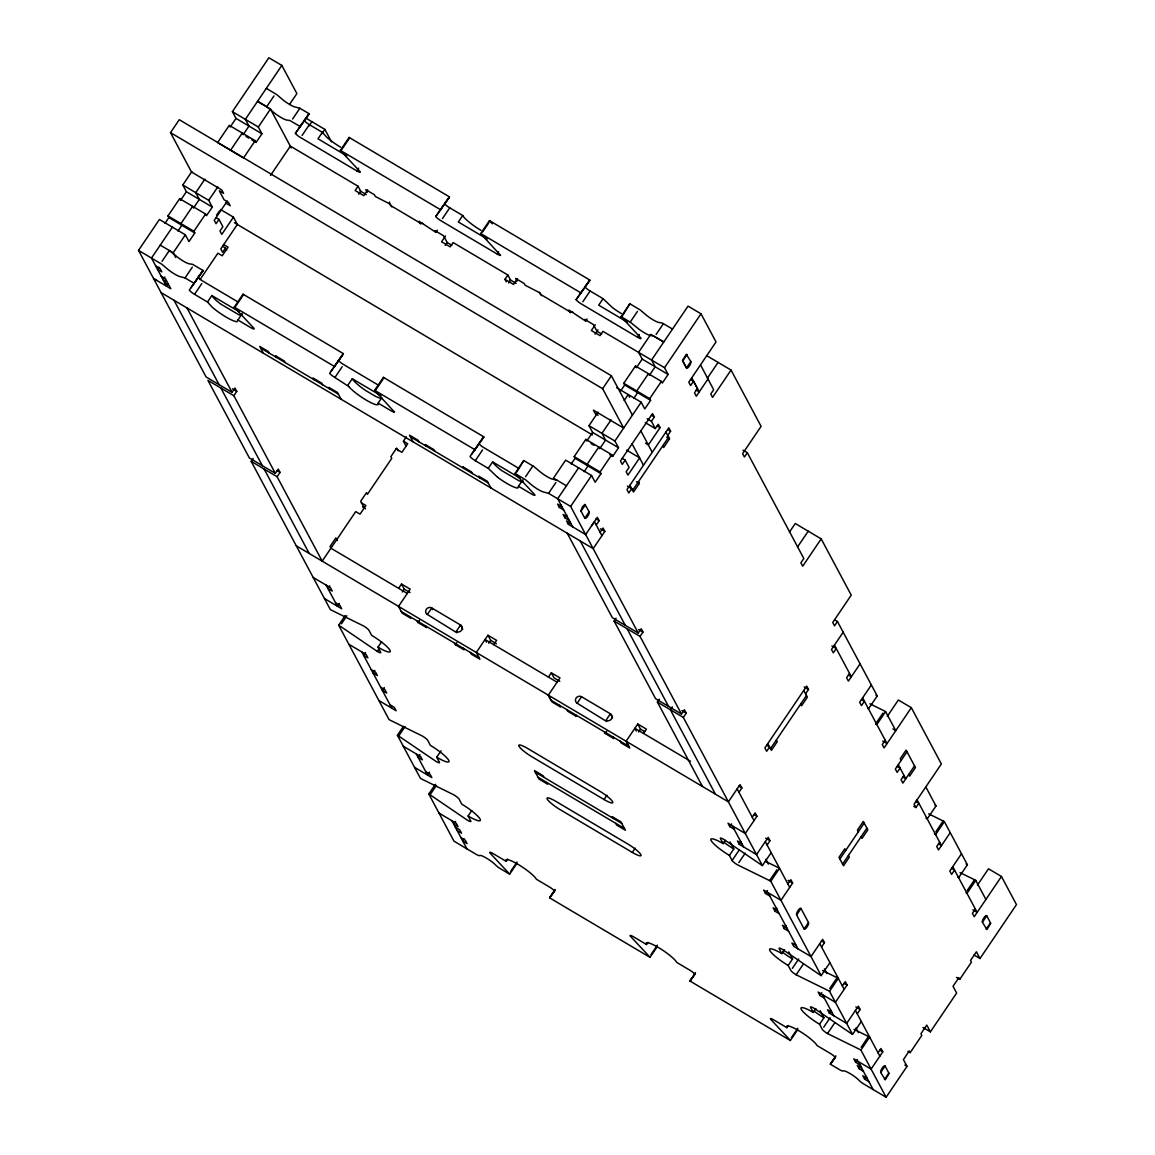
<?xml version="1.0" encoding="UTF-8"?>
<svg xmlns="http://www.w3.org/2000/svg" width="1155" height="1155" viewBox="0 0 1155 1155"><rect width="100%" height="100%" fill="white"/><g stroke="black" fill="none" stroke-linecap="round" stroke-linejoin="round"><path stroke-width="1.5" d="M591.504 525.929L594.421 521.627L601.928 535.689M225.673 203.02L230.206 205.706L228.401 202.327L224.084 199.772L219.277 190.763L223.594 193.333L221.789 189.954L191.542 172.037L170.507 132.637L179.27 119.701L611.385 375.75L632.42 415.15M361.356 502.829L365.89 505.529L360.057 514.148L355.726 511.593L322.187 561.142L277.113 476.741L280.044 472.438L278.24 469.06L275.323 473.362L233.859 395.717L236.775 391.401L234.97 388.022L232.054 392.339L206.124 376.978L138.528 250.375L159.433 219.464L185.363 234.826L188.972 241.583L194.805 232.964L193.91 231.274L167.98 215.913L179.66 198.66L205.576 214.022L206.485 215.711L212.318 207.077L208.723 200.335L182.793 184.973L191.874 171.532M251.776 139.842L256.092 142.397L261.94 133.778L236.01 118.402L232.4 111.66L268.884 57.75L281.849 65.431L296.878 93.569L289.804 104.008M164.992 223.348L168.89 217.588L167.98 215.913M182.793 184.973L186.388 191.716L180.555 200.349L179.66 198.66M230.177 127.036L236.01 118.402M172.398 227.145L151.493 258.056L166.508 286.195L168.457 283.307M204.839 179.213L195.758 192.654L199.353 199.396L193.52 208.03M281.849 65.431L245.365 119.34L248.975 126.083L243.142 134.716L242.232 133.027L230.567 150.28M192.625 206.341L180.945 223.594L181.84 225.268L177.957 231.029M162.061 261.304L169.352 250.52L175.719 255.674A10.583 1.891 34.1 0 0 189.593 263.889L192.567 264.322L202.919 270.4A5.284 0.938 34.1 0 1 202.991 270.775L189.319 290.093A5.299 0.938 34.1 0 0 194.545 294.337L207.51 302.018L211.813 306.811A18.451 3.292 34.1 0 0 236.963 321.711L242.131 313.467M257.565 101.308L266.69 106.708L273.98 95.923M158.957 267.151L157.499 269.303L161.816 271.873L160.011 268.494L155.694 265.924M175.69 257.464L173.207 252.801L185.363 234.826M208.723 200.335L217.804 186.893M261.94 133.778L258.33 127.021L270.487 109.046L257.522 101.366M193.91 231.274L205.576 214.022M255.197 140.708L243.517 157.961L217.602 142.599L229.268 125.346L255.197 140.708L256.092 142.397M164.876 277.027L163.057 279.712L167.374 282.282L165.569 278.904L161.252 276.334M216.577 215.22L219.508 210.903M227.29 201.057L214.253 220.331L216.057 223.709L218.974 219.392L216.101 217.689M138.528 250.375L161.917 264.278L166.97 268.61A10.583 1.891 34.1 0 0 180.83 276.825L185.045 277.936L192.336 267.151M292.59 119.037L299.881 108.252L308.991 113.652A5.284 0.938 34.1 0 1 309.078 114.027L295.406 133.345A5.299 0.938 34.1 0 0 300.618 137.589L356.794 170.882A5.299 0.938 34.1 0 0 360.216 171.749L340.797 150.959A5.284 0.938 34.1 0 1 340.364 150.367L349.113 137.431L449.367 196.826A5.284 0.938 34.1 0 1 449.439 197.202L435.767 216.519A5.299 0.938 34.1 0 0 440.993 220.764L497.17 254.042A5.299 0.938 34.1 0 0 500.62 255.371L481.159 234.133A5.284 0.938 34.1 0 1 480.725 233.541L489.475 220.605L589.729 280.001A5.284 0.938 34.1 0 1 589.815 280.376L576.128 299.694A5.284 0.938 34.1 0 0 581.355 303.938L637.531 337.231A5.299 0.938 34.1 0 0 640.953 338.097L621.087 316.715L629.85 303.779L640.274 310.002L645.327 314.319A10.583 1.891 34.1 0 0 659.187 322.534L662.162 322.981L672.513 329.06M220.475 209.474L233.44 217.154L221.76 234.407L219.955 231.029L222.886 226.712L218.974 219.392M190.777 287.927L202.991 270.775M295.406 133.345L302.697 122.56M194.242 283.711A5.284 0.938 34.1 0 0 194.155 283.336L202.919 270.4M300.314 126.963A5.284 0.938 34.1 0 0 300.242 126.588L308.991 113.652M200.032 279.611L217.891 253.219L222.208 255.775L228.04 247.156L223.507 244.47M270.515 175.445L290.367 146.122L358.064 186.244L360.764 191.297L358.815 194.184M222.626 246.289L225.499 247.993L222.583 252.31L220.778 248.931L237.338 224.46L233.44 217.154M194.545 294.337L201.836 283.553M302.09 135.438L309.381 124.653A5.299 0.938 34.1 0 1 304.155 120.409L309.078 114.027M308.977 126.011L311.893 121.694M207.51 302.018L211.885 295.55L239.244 311.763M309.381 124.653L322.346 132.334L317.972 138.802L346.774 155.867M321.942 133.691L324.858 129.389L306.133 118.286M237.757 319.935L250.722 327.616A5.299 0.938 34.1 0 0 254.143 328.496L234.71 307.706A5.284 0.938 34.1 0 1 234.277 307.115L243.026 294.178L343.28 353.574A5.284 0.938 34.1 0 1 343.367 353.95L329.68 373.267A5.299 0.938 34.1 0 0 334.907 377.512L348.781 386.521M235.692 306.263L243.474 294.756A5.284 0.938 34.1 0 1 243.026 294.178M340.797 150.959L349.546 138.023A5.284 0.938 34.1 0 1 349.113 137.431M356.794 170.882L358.628 168.182M358.064 186.244L355.148 190.546L363.782 195.671L367.68 189.925M381.612 641.79L377.974 647.175A18.523 3.292 34.1 0 0 389.942 650.236A18.523 3.292 34.1 0 0 371.665 635.365L368.95 630.298A5.299 0.938 34.1 0 0 363.738 626.053L331.499 610.201A5.299 0.938 34.1 0 1 330.301 609.537L251.198 461.379L253.133 458.506M331.139 371.102L342.125 355.538M435.767 216.519L443.058 205.734M334.603 366.886A5.284 0.938 34.1 0 0 334.531 366.51L343.28 353.574M440.69 210.138A5.284 0.938 34.1 0 0 440.604 209.762L449.367 196.826M334.907 377.512L342.198 366.727M442.452 218.613L449.743 207.828A5.299 0.938 34.1 0 1 444.516 203.569L449.439 197.202M420.536 223.955L419.092 221.255L435.839 232.328L437.297 230.177M445.455 236.01L441.571 241.756L450.205 246.881L453.135 242.564L507.868 275.005L510.568 280.073L508.619 282.946M347.872 385.193L352.246 378.725L381.063 395.79M449.743 207.828L462.707 215.509L458.333 221.977L487.136 239.042M445.238 245.394L447.187 242.507L443.578 235.764L434.944 230.639L435.839 232.328M381.771 397.724L378.118 403.109L391.083 410.79A5.299 0.938 34.1 0 0 394.534 412.118L375.086 390.866A5.284 0.938 34.1 0 1 374.639 390.289L383.402 377.353L483.642 436.749A5.284 0.938 34.1 0 1 483.728 437.124L470.056 456.442A5.284 0.938 34.1 0 0 475.283 460.686L488.233 468.367L497.588 477.26M375.086 390.866L382.926 379.288M482.617 231.967L488.94 222.626M497.17 254.042L498.628 251.891M506.294 281.849L504.952 279.322L507.868 275.005M406.098 446.22L403.398 441.152L406.372 436.749M517.483 278.687L513.585 284.433L504.952 279.322M329.753 585.802L327.933 588.487L332.25 591.057L330.446 587.678L313.164 577.442M339.339 603.343L337.39 606.216L326.129 585.123M441.094 750.75L436.72 757.218A18.523 3.292 34.1 0 0 448.689 760.264A18.523 3.292 34.1 0 0 430.411 745.394L427.711 740.326A5.299 0.938 34.1 0 0 422.485 736.082L390.246 720.229A5.299 0.938 34.1 0 1 389.047 719.565L338.675 625.216L345.23 615.5M341.404 623.859L346.875 615.774M471.514 454.276L483.728 437.124M576.128 299.694L583.434 288.909M474.965 450.06A5.284 0.938 34.1 0 0 474.893 449.685L483.642 436.749M581.052 293.312A5.284 0.938 34.1 0 0 580.979 292.937L589.729 280.001M475.283 460.686L482.573 449.901M582.813 301.787L590.118 291.002A5.284 0.938 34.1 0 1 584.892 286.758L589.815 280.376M398.619 588.357L401.536 584.04L410.184 589.166L398.504 606.418L402.128 613.132L410.776 618.257L409.881 616.568M402.301 591.981L404.236 589.108L401.536 584.04M570.339 312.716L568.895 310.016L585.643 321.09L587.101 318.939M488.233 468.367L492.622 461.899L519.981 478.112M590.118 291.002L603.083 298.683L598.694 305.151L627.512 322.216M365.558 652.445L363.608 655.318L367.925 657.874L366.121 654.495L348.839 644.259M595.258 324.772L591.374 330.532L600.008 335.643L602.924 331.341L664.529 367.709L668.124 374.465L662.291 383.085L661.396 381.395L635.467 366.034L623.787 383.287L624.696 384.976L650.611 400.337L644.779 408.957L641.169 402.214L616.683 387.705M338.675 625.216A5.299 0.938 34.1 0 1 339.945 626.01L377.252 651.377L379.085 648.677M595.042 334.156L597.958 329.839M374.826 670.449L373.065 673.033L377.396 675.603L375.592 672.224L371.26 669.669M522.869 479.816L518.494 486.284L531.444 493.965A5.299 0.938 34.1 0 0 534.866 494.845L515 473.463L523.764 460.513L534.188 466.75L539.241 471.067A10.583 1.891 34.1 0 0 553.115 479.282L557.316 480.408M516.906 471.89L523.764 460.513M621.534 317.307L629.85 303.779M425.719 625.952L426.614 627.641L417.98 622.531L419.438 620.365M456.875 632.767L427.364 614.46L431.768 607.963L460.585 625.028L462.736 629.071M525.583 476.697L532.874 465.927M621.087 316.715L630.197 322.115L637.502 311.33M384.326 687.6L382.377 690.488L386.708 693.043L384.904 689.665L380.587 687.11M598.102 415.237L595.215 413.533L593.41 410.155L623.657 428.086L602.636 388.686L611.385 375.75M637.531 337.231L639.35 334.531M609.797 454.695L612.67 456.398L618.517 447.765L592.587 432.403L588.978 425.661L598.073 412.219M515 473.463L525.438 479.686L530.491 484.003A10.583 1.891 34.1 0 0 544.352 492.218L548.567 493.344L555.858 482.559M656.112 334.445L663.403 323.66M566.441 485.807L553.476 478.127L565.632 460.152L591.562 475.514L595.172 482.27L601.004 473.651L575.075 458.29L574.179 456.6L585.845 439.348L611.775 454.709L612.67 456.398M460.585 625.028L456.196 631.496A3.97 3.696 -28.1 0 0 461.61 630.211A3.97 3.696 -28.1 0 0 460.556 625.057M571.176 464.036L575.075 458.29M592.587 432.403L586.754 441.037L585.845 439.348M620.798 390.722L624.696 384.976M630.197 322.115L636.578 327.255A10.583 1.891 34.1 0 0 650.438 335.47L653.412 335.917L663.764 341.995L650.756 334.373L638.6 352.347L642.194 359.104L636.362 367.723L635.467 366.034M463.169 648.143L464.065 649.832L455.431 644.721L456.889 642.555M471.76 810.593L468.107 815.993A18.523 3.292 34.1 0 0 480.076 819.039A18.523 3.292 34.1 0 0 461.798 804.169L459.098 799.101A5.299 0.938 34.1 0 0 453.872 794.857L421.633 779.004A5.299 0.938 34.1 0 1 420.434 778.34L397.421 735.244L403.442 726.351M578.597 467.833L557.677 498.743L572.707 526.882M611.038 419.9L601.943 433.342L605.552 440.084L599.719 448.718L598.81 447.028L587.13 464.281L588.039 465.97L584.141 471.716M624.176 400.496L628.205 394.519L629.648 397.233M397.421 735.244A5.284 0.938 34.1 0 1 398.692 736.038L405.073 726.611M648.431 373.715L636.752 390.968L637.647 392.657L633.763 398.403M563.683 509.99L559.367 507.435L561.186 504.735M649.327 375.404L655.159 366.785L651.564 360.028L688.048 306.118L700.998 313.799L716.028 341.938L688.784 382.19L690.589 385.568L693.505 381.251L690.632 379.547M771.179 852.65L762.416 865.586L683.312 717.428L686.229 713.126L684.424 709.748L681.508 714.064L640.043 636.405L642.96 632.088L641.169 628.724L638.239 633.027L570.642 506.424L591.562 475.514M618.517 447.765L614.908 441.022L641.169 402.214M664.529 367.709L700.998 313.799M569.242 520.4L564.925 517.844L566.744 515.144M476.293 652.503L487.959 635.25L496.607 640.375L493.69 644.692M601.004 473.651L600.095 471.962L611.775 454.709M650.611 400.337L649.716 398.648L661.396 381.395M596.225 524.991L599.142 520.688L597.337 517.31L585.657 534.563L568.375 524.312L570.209 521.627M488.724 643.191L490.673 640.318L487.959 635.25M581.023 511.203L585.412 504.735M687.11 354.455L682.735 360.923L686.489 367.969A3.97 1.256 -59.4 0 0 689.318 366.063A3.97 1.256 -59.4 0 0 690.82 361.558L686.272 354.267L682.518 360.519L686.445 368.026L690.863 361.501M419.886 754.605L418.067 757.305L422.384 759.86L420.579 756.482L403.297 746.245M584.791 518.249L589.166 511.781L584.921 504.36L582.539 506.713L580.85 510.741L584.791 518.249A3.97 1.256 -59.4 0 0 587.65 516.271A3.97 1.256 -59.4 0 0 589.166 511.781M622.285 458.376L625.173 460.094L622.242 464.397L620.452 461.018L652.546 413.591L654.351 416.969L651.434 421.272L655.333 428.592L658.263 424.275L660.054 427.653L648.388 444.906L645.501 443.202M429.472 772.146L427.523 775.019L416.262 753.926M600.124 532.311L603.054 527.994L604.845 531.372L593.179 548.625L413.172 441.874M627.382 486.125L631.698 488.695L628.782 492.997L626.977 489.619L668.803 427.812L670.607 431.19L667.691 435.507L669.496 438.871L663.663 447.505L662.753 445.816M707.38 378.205L718.092 362.396M708.015 378.941L696.292 396.252L694.502 392.873L697.418 388.571L693.505 381.251M516.92 863.377L509.629 874.162L500.519 868.762A5.299 0.938 34.1 0 1 495.842 865.225A10.583 1.891 34.1 0 0 486.486 858.151A10.583 1.891 34.1 0 0 479.542 855.566A5.299 0.938 34.1 0 1 476.077 854.281L454.002 841.201L428.808 794.019L435.363 784.317M638.441 481.751L639.336 483.44L633.503 492.059L631.698 488.695M428.808 794.019A5.299 0.938 34.1 0 1 430.079 794.813L436.46 785.386M706.557 355.567L731.043 370.076L712.563 397.378L710.758 394.014L713.675 389.697L700.508 364.879M548.423 677.119L551.339 672.816L559.987 677.927L548.307 695.18L551.007 700.248L628.796 746.332L626.082 741.265L637.762 724.026L646.41 729.137L643.494 733.454M455.561 821.422L453.742 824.121L458.059 826.677L456.254 823.298L438.972 813.062M464.209 838.848L462.751 840.999L467.068 843.569L465.277 840.19L460.946 837.62M681.508 714.064L655.578 698.688L614.114 621.044L616.063 618.17M577.197 703.193L581.571 696.725M743.012 450.161L747.328 452.717L744.412 457.034L742.607 453.655L761.087 426.339L731.043 370.076M509.629 874.162A5.299 0.938 34.1 0 0 509.196 873.57L489.763 852.78A5.299 0.938 34.1 0 1 493.185 853.646L506.15 861.327L507.608 859.176M510.654 871.419L517.036 861.991M612.973 736.919L613.868 738.608L605.234 733.483L606.693 731.332M702.457 786.468L657.383 702.067L659.332 699.194M638.527 731.952L640.462 729.079L637.762 724.026M604.065 799.534A13.225 2.353 34.1 0 0 612.612 801.714A13.225 2.353 34.1 0 0 599.561 791.088L527.532 748.411A13.225 2.353 34.1 0 0 518.985 746.231A13.225 2.353 34.1 0 0 532.036 756.857L604.065 799.534L606.981 795.217M789.414 532.137L795.261 523.518L821.191 538.88L851.235 595.143L832.741 622.458L834.545 625.837L837.462 621.52L834.589 619.816M672.297 706.874L670.348 709.748L715.421 794.149M657.296 946.551L649.991 957.336L549.751 897.94A5.299 0.938 34.1 0 1 549.665 897.565L555.136 889.48M549.751 897.94L554.848 890.39M797.513 547.008L808.226 531.199M821.191 538.88L802.696 566.195L800.891 562.817L803.822 558.5L747.328 452.717M632.305 852.419A13.225 2.353 34.1 0 0 640.852 854.599A13.225 2.353 34.1 0 0 627.8 843.987L555.772 801.31A13.225 2.353 34.1 0 0 547.225 799.13A13.225 2.353 34.1 0 0 560.291 809.742L632.305 852.419L635.221 848.102M843.193 632.189L831.499 649.471L833.304 652.835L836.22 648.533L831.903 645.963M738.94 792.272L741.857 787.97L740.052 784.592L728.372 801.844L296.257 545.781M805.598 693.78L808.514 689.463L806.71 686.084L764.884 747.906L766.689 751.27L769.605 746.967L766.718 745.264M770.457 748.714L806.45 695.527M649.991 957.336A5.299 0.938 34.1 0 0 649.558 956.744L630.139 935.954A5.299 0.938 34.1 0 1 633.561 936.821L646.511 944.501L647.984 942.35M734.118 829.189L729.801 826.619L731.62 823.934M829.925 962.692L821.176 975.629L770.789 881.265A5.299 0.938 34.1 0 0 769.591 880.601L737.352 864.749A5.299 0.938 34.1 0 1 732.126 860.504L729.426 855.436A18.523 3.292 34.1 0 1 711.148 840.566A18.523 3.292 34.1 0 1 723.117 843.626L725.311 840.392M651.016 954.593L657.397 945.165M752.237 817.177L755.153 812.86L756.958 816.239L745.278 833.491L727.997 823.241L729.801 826.619M849.517 673.423L846.601 677.74L848.405 681.118L860.1 663.836M729.426 855.436L733.8 848.968L730.018 841.88M767.108 845.027L770.024 840.71L768.219 837.346L756.539 854.585L739.258 844.348L741.091 841.649M732.126 860.504L739.431 849.719M738.81 862.597L745.192 853.155M871.361 684.929L859.667 702.211L861.471 705.59L864.388 701.287L861.515 699.569M837.462 621.52L877.237 695.931L868.488 708.867A5.299 0.938 34.1 0 1 867.853 708.491M797.657 1029.726L790.367 1040.511L690.113 981.115A5.299 0.938 34.1 0 1 690.04 980.739L695.512 972.654M690.113 981.115L694.487 974.647M769.591 880.601L776.882 869.816M875.649 723.882L882.954 713.097M770.789 881.265L779.538 868.329A5.299 0.938 34.1 0 0 778.34 867.665L765.447 861.327M869.903 703.814L884.412 710.946A5.299 0.938 34.1 0 1 885.611 711.61L876.847 724.546A5.299 0.938 34.1 0 0 875.938 724.026M769.793 896.006L765.476 893.436L767.425 890.563M887.257 716.403L898.359 700.002L911.324 707.683L941.368 763.96L914.125 804.198L915.929 807.576L918.846 803.274L915.597 801.353M787.912 883.994L790.829 879.677L792.633 883.055L780.953 900.308L763.672 890.072L765.476 893.436M885.192 740.254L882.276 744.556L884.08 747.935L911.324 707.683M779.264 913.721L774.933 911.165L776.882 908.292M788.576 931.175L784.259 928.606L786.194 925.733M796.604 914.933L800.978 908.465L808.486 922.542A3.97 1.256 -59.4 0 1 806.984 927.046A3.97 1.256 -59.4 0 1 804.111 929.01L796.604 914.933A3.97 1.256 -59.4 0 1 798.119 910.443A3.97 1.256 -59.4 0 1 800.978 908.465M907.036 751.761L895.342 769.042L897.146 772.406L900.063 768.104L897.19 766.386M839.887 859.031L864.214 823.096M861.312 1021.468L852.549 1034.404L829.535 991.293A5.299 0.938 34.1 0 0 828.337 990.629L796.113 974.777A5.299 0.938 34.1 0 1 790.886 970.532L788.172 965.465A18.523 3.292 34.1 0 1 769.894 950.594A18.523 3.292 34.1 0 1 781.863 953.655L784.49 949.771M842.587 864.099L866.914 828.164M903.975 775.409L901.059 779.726L902.864 783.104L914.558 765.823M804.111 929.01L808.486 922.542M788.172 965.465L792.561 958.997L788.778 951.908M792.344 968.381L798.726 958.939M796.113 974.777L803.404 964.006M821.566 947.013L824.482 942.697L822.678 939.333L810.998 956.571L793.716 946.335L791.911 942.956L796.243 945.526M925.819 786.916L935.983 805.973L927.234 818.909A5.299 0.938 34.1 0 1 925.964 818.101M790.367 1040.511A5.299 0.938 34.1 0 0 789.919 1039.919L770.5 1019.129A5.299 0.938 34.1 0 1 773.922 1019.995L786.887 1027.676L788.345 1025.525M791.392 1037.767L797.773 1028.34M824.251 997.992L819.934 995.437L821.754 992.737M977.39 885.206L988.492 868.805L1001.457 876.486L1016.472 904.625L979.989 958.534L976.394 951.778L970.547 960.411L971.456 962.101L959.776 979.339L958.881 977.65L953.034 986.283L956.643 993.026L930.381 1031.848L926.772 1025.091L920.939 1033.711L921.834 1035.4L910.169 1052.653L909.259 1050.963L903.427 1059.597L907.036 1066.339L886.116 1097.25L860.923 1050.068A5.299 0.938 34.1 0 0 859.724 1049.404L827.485 1033.552A5.299 0.938 34.1 0 1 822.259 1029.307L819.559 1024.24A18.523 3.292 34.1 0 1 801.281 1009.369A18.523 3.292 34.1 0 1 813.25 1012.43L815.878 1008.546M829.795 988.478L837.101 977.693A5.299 0.938 34.1 0 1 838.299 978.357L829.535 991.293M935.868 831.759L943.159 820.974A5.284 0.938 34.1 0 1 944.357 821.638L967.37 864.749L958.621 877.684A5.299 0.938 34.1 0 1 957.986 877.295M944.357 821.638L935.608 834.574A5.284 0.938 34.1 0 0 934.409 833.91M842.37 985.98L845.287 981.663L847.091 985.042L835.412 1002.295L818.13 992.058L819.934 995.437M939.65 842.24L936.734 846.543L938.539 849.921L950.233 832.64M819.559 1024.24L823.934 1017.772L820.151 1010.683M857.241 1013.83L860.157 1009.528L858.353 1006.149L846.687 1023.402L829.391 1013.152L831.225 1010.466M823.732 1027.156L830.113 1017.714M827.485 1033.552L834.791 1022.781M961.494 853.747L949.8 871.029L951.605 874.407L954.521 870.09L951.648 868.387M886.116 1097.25L864.041 1084.17A5.299 0.938 34.1 0 1 859.363 1080.632A10.583 1.891 34.1 0 0 850.008 1073.544A10.583 1.891 34.1 0 0 843.063 1070.974A5.299 0.938 34.1 0 1 839.598 1069.689L830.474 1064.289A5.299 0.938 34.1 0 1 830.402 1063.914L835.874 1055.814M830.474 1064.289L835.585 1056.738M861.182 1047.253L868.473 1036.468A5.299 0.938 34.1 0 1 869.672 1037.132L860.923 1050.068M967.24 890.534L974.546 879.749A5.299 0.938 34.1 0 1 975.744 880.413L985.908 899.456M975.744 880.413L966.98 893.349A5.299 0.938 34.1 0 0 966.071 892.844M859.926 1064.809L855.61 1062.254L857.429 1059.554M863.391 1071.277L859.06 1068.722L860.894 1066.022M878.045 1052.797L880.962 1048.495L882.767 1051.859L871.087 1069.111L853.805 1058.875L855.61 1062.254M975.325 909.057L972.409 913.36L974.214 916.738L1001.457 876.486M868.95 1081.686L864.619 1079.131L866.452 1076.431M880.731 1072.49L885.105 1066.022L889.047 1073.529L885.279 1079.795L880.731 1072.49A3.97 1.256 -59.4 0 1 882.247 1068A3.97 1.256 -59.4 0 1 885.105 1066.022M982.414 922.239L986.789 915.771L990.701 923.307L986.948 929.573L982.414 922.239A3.97 1.256 -59.4 0 1 983.901 917.777A3.97 1.256 -59.4 0 1 986.774 915.814M884.485 1079.521L888.859 1073.053M986.168 929.284L990.542 922.816M549.665 897.565L554.588 891.184A5.299 0.938 34.1 0 0 549.361 886.939L536.396 879.258A18.523 3.292 34.1 0 0 518.119 864.388A18.523 3.292 34.1 0 0 506.15 861.327M690.04 980.739L694.949 974.358A5.299 0.938 34.1 0 0 689.737 970.113L676.772 962.433A18.523 3.292 34.1 0 0 658.494 947.562A18.523 3.292 34.1 0 0 646.511 944.501M830.402 1063.914L835.325 1057.532A5.299 0.938 34.1 0 0 830.099 1053.288L817.134 1045.607A18.523 3.292 34.1 0 0 798.856 1030.736A18.523 3.292 34.1 0 0 786.887 1027.676M928.649 813.842L943.159 820.974M960.036 872.617L974.546 879.749M822.591 970.561L837.101 977.693M853.978 1029.336L868.473 1036.468M299.881 108.252L295.666 107.141A10.583 1.891 34.1 0 1 281.806 98.926L276.752 94.594L266.329 88.372M300.242 126.588L289.891 120.51L286.916 120.077A10.583 1.891 34.1 0 1 273.056 111.862L266.69 106.708M340.364 150.367L440.604 209.762M480.725 233.541L580.979 292.937M232.4 111.66L258.33 127.021M360.115 190.922L366.308 194.589M447.187 242.521L451.793 245.235M510.019 279.741L516.141 283.379M601.64 334.04L596.991 331.283L593.381 324.526L584.748 319.401L585.643 321.09M696.162 390.044L699.251 391.877L691.744 377.815M642.194 359.104L668.124 374.465M246.015 136.42L248.903 138.124M623.787 383.287L649.716 398.648M651.463 415.251L654.351 416.969M170.507 132.637L602.636 388.686M667.734 429.487L670.607 431.19M647.118 418.716L651.434 421.272M657.181 425.95L660.054 427.653M645.255 422.615L655.333 428.592M666.608 437.168L669.496 438.871M588.978 425.661L614.908 441.022M626.66 450.161L639.625 457.842L627.959 475.095L626.154 471.716L629.071 467.4L625.173 460.094M186.388 191.716L212.318 207.077M234.465 222.756L592.385 434.93M591.071 443.592L593.944 445.296M636.463 481.736L639.336 483.44M574.179 456.6L600.095 471.962M168.89 217.588L194.805 232.964M160.242 245.12L173.207 252.801M238.219 302.09L203.294 281.401A5.299 0.938 34.1 0 1 198.068 277.142M378.58 385.265L343.656 364.576A5.299 0.938 34.1 0 1 338.444 360.317M518.956 468.439L484.032 447.75A5.284 0.938 34.1 0 1 478.805 443.506M596.052 518.855L599.142 520.688M185.045 277.936L194.155 283.336M234.277 307.115L334.531 366.51M374.639 390.289L474.893 449.685M548.567 493.344L570.642 506.424M848.463 675.069L851.336 676.772L834.444 645.125M600.528 528.817L604.845 531.372M561.879 506.626L557.562 504.056L559.367 507.435M567.437 517.036L563.12 514.466L564.925 517.844M164.703 282.816L169.034 285.372L170.825 288.75L153.543 278.499L156.791 280.434M570.902 523.504L566.571 520.934L568.375 524.312M260.669 348.045L338.444 394.129M410.473 436.807L488.247 482.906M161.05 292.576L413.129 441.932L409.52 435.19L418.168 440.3L419.063 441.99M892.887 728.949L895.775 730.653L885.611 711.61M403.398 441.152L407.715 443.708L401.882 452.341L395.833 448.746M804.198 686.907L808.514 689.463M882.694 741.034L887.026 743.589L862.612 697.865M902.921 777.055L905.794 778.759L898.287 764.697M232.458 388.845L236.775 391.401M638.643 629.533L642.96 632.088M638.239 633.027L612.323 617.665L567.249 533.264M233.859 395.717L207.929 380.356L249.393 458.001L275.323 473.362M614.114 621.044L640.043 636.405M913.764 806.306L915.929 807.576M938.596 843.872L941.469 845.576L917.07 799.866M362.54 507.002L365.572 508.792M277.157 470.72L280.044 472.438M681.912 710.556L686.229 713.126M251.198 461.379L277.113 476.741M657.383 702.067L683.312 717.428M972.828 909.837L977.159 912.392L952.745 866.683M738.767 786.136L741.857 787.97M404.236 589.108L410.011 592.529M490.673 640.318L496.433 643.739M559.8 681.291L554.039 677.87L551.339 672.816M640.462 729.079L644.793 731.649M330.575 548.004L407.282 593.453M557.085 682.215L485.071 639.538L486.5 642.238M690.517 761.275L634.86 728.3L636.304 731M754.071 814.535L756.958 816.239M401.204 611.486L478.993 657.57M974.069 955.026L979.989 958.534M765.707 838.155L770.024 840.71M335.585 602.838L339.902 605.408L341.707 608.786L324.425 598.535M741.784 843.525L737.453 840.97L739.258 844.348M956.542 977.419L959.776 979.339M787.999 880.312L792.633 883.055M777.459 910.357L773.143 907.787L774.933 911.165M821.393 940.877L824.482 942.697M535.371 772.247L621.809 823.457M538.086 777.315L624.509 828.525M786.772 927.797L782.455 925.227L784.259 928.606M390.044 704.824L394.36 707.394L396.165 710.773L378.883 700.522M922.975 1027.459L930.381 1031.848M844.204 983.338L847.091 985.042M855.841 1006.958L860.157 1009.528M908.003 1051.368L910.169 1052.653M425.719 771.656L430.05 774.211L431.84 777.589L414.558 767.339M831.918 1012.343L827.586 1009.773L829.391 1013.152M879.677 1050.039L882.767 1051.859M904.87 1065.069L907.036 1066.339M455.388 827.211L459.719 829.781L461.509 833.159L457.192 830.589M861.587 1067.899L857.255 1065.343L859.06 1068.722M867.145 1078.308L862.814 1075.753L864.619 1079.131M398.692 736.038L436.013 761.405A5.299 0.938 34.1 0 0 439.42 762.271L436.72 757.218M430.079 794.813L467.385 820.18A5.299 0.938 34.1 0 0 470.807 821.046L468.107 815.993M492.348 223.796L489.922 221.183A5.284 0.938 34.1 0 1 489.475 220.605M462.707 215.509L463.617 216.837A18.523 3.306 34.1 0 0 480.985 230.379M603.083 298.683L612.424 307.577A18.596 3.306 34.1 0 0 621.361 313.554M322.346 132.334L326.648 137.127A18.596 3.306 34.1 0 0 340.624 147.205M901.189 760.409L900.279 758.72L906.112 750.1L915.439 767.541L909.591 776.16L908.696 774.485M665.915 432.1L668.615 437.153L632.622 490.341L629.923 485.288M803.75 690.459L807.403 697.158L801.57 705.777L800.66 704.088M858.367 831.73L857.472 830.041L863.305 821.407L867.809 829.853L861.976 838.472L861.081 836.783M640.837 430.902L652.243 452.284M632.074 443.838L643.494 465.22M845.72 850.412L844.825 848.723L838.992 857.342L843.497 865.788L849.329 857.169L848.434 855.48M541.536 295.651L540.092 292.951L525.15 285.242L524.24 283.553L515.606 278.442L517.05 281.141M776.348 740.023L777.243 741.712L771.41 750.346L767.757 743.647M737.135 788.894L754.027 820.555M765.303 841.649L789.717 887.372M819.761 943.635L844.175 989.359M855.436 1010.466L879.85 1056.175M765.881 859.334L768.393 864.056M824.367 968.872L826.893 973.593M855.927 1027.979L858.425 1032.657M580.214 540.944L625.274 625.346M627.078 628.724L668.543 706.369M732.313 825.811L743.589 846.904M767.988 892.627L798.033 948.89M822.447 994.614L833.722 1015.721M858.122 1061.431L873.151 1089.569M391.733 206.889L390.289 204.19L375.346 196.48L374.451 194.791L365.803 189.68L367.247 192.38M723.117 843.626L720.417 838.559A5.299 0.938 34.1 0 1 723.839 839.425L761.145 864.792A5.299 0.938 34.1 0 0 762.416 865.586M781.863 953.655L779.163 948.587A5.299 0.938 34.1 0 1 782.585 949.468L819.891 974.82A5.299 0.938 34.1 0 0 821.176 975.629M813.25 1012.43L810.55 1007.362A5.299 0.938 34.1 0 1 813.972 1008.228L851.278 1033.595A5.299 0.938 34.1 0 0 852.549 1034.404M324.858 129.389L331.528 141.892M490.904 488.031L487.309 481.274L478.661 476.149L479.556 477.838M626.111 741.236L629.72 747.992L621.072 742.867L620.177 741.178M612.54 717.847L610.374 713.79L581.557 696.754A3.97 3.696 -28.1 0 0 576.114 698.068A3.97 3.696 -28.1 0 0 577.168 703.222L606.678 721.529M472.366 473.579L471.457 471.89L462.809 466.764L463.718 468.454M604.325 731.794L605.234 733.483M270.487 109.046L291.219 147.869M434.915 451.388L434.006 449.699L425.372 444.574L426.267 446.263M575.522 714.728L576.417 716.418L567.784 711.292L566.874 709.603M559.67 705.33L560.579 707.019L551.931 701.908L548.336 695.151M613.132 818.375L612.237 816.686L620.885 821.797L625.389 830.243L616.741 825.118L615.846 823.428M398.129 450.753L396.685 448.053L390.838 456.687L391.747 458.362L367.42 494.311L366.525 492.622L360.692 501.241L364.287 507.998M544.005 777.402L543.095 775.712L534.462 770.587L538.966 779.033L547.6 784.158L546.705 782.469M341.1 399.255L337.505 392.512L328.857 387.387L329.767 389.076M476.308 652.474L479.917 659.231L471.269 654.105L470.374 652.416M322.563 384.803L321.653 383.114L313.019 378.003L313.915 379.692M454.521 643.032L455.431 644.721M432.677 609.638L431.768 607.963A3.97 3.696 -28.1 0 0 426.325 609.306A3.97 3.696 -28.1 0 0 427.364 614.46M225.499 247.993L226.712 250.245M285.112 362.612L284.202 360.923L275.569 355.812L276.464 357.501M417.071 620.841L417.98 622.531M269.259 353.228L268.364 351.539L259.716 346.413L263.326 353.17M337.318 540.598L335.874 537.898L330.041 546.517L330.936 548.206M377.974 647.175L380.674 652.243A5.299 0.938 34.1 0 1 377.252 651.377M186.98 307.937L232.054 392.339M174.015 300.257L219.089 384.658M220.894 388.037L262.358 465.682M264.163 469.06L309.222 553.462M361.804 651.94L391.848 708.203M451.937 820.743L466.952 848.882M518.494 486.284L517.685 488.06A18.451 3.292 34.1 0 1 497.661 477.304M378.118 403.109L378.176 404.698L375.924 404.669A18.567 3.306 34.1 0 1 361.602 397.19A18.567 3.306 34.1 0 1 348.738 386.477M935.983 805.973A5.299 0.938 34.1 0 1 935.03 805.382M967.37 864.749A5.299 0.938 34.1 0 1 966.1 863.94M877.237 695.931A5.299 0.938 34.1 0 1 875.966 695.137M733.8 848.968A18.523 3.292 34.1 0 1 723.853 842.212M823.934 1017.772A18.523 3.292 34.1 0 1 813.986 1011.029M792.561 958.997A18.523 3.292 34.1 0 1 782.599 952.254M422.932 223.348A3.97 3.696 -28.1 0 1 420.001 222.944L391.198 205.864A3.97 3.696 -28.1 0 1 389.567 202.038M572.736 312.11A3.97 3.696 -28.1 0 1 569.805 311.706L540.988 294.641A3.97 3.696 -28.1 0 1 539.342 292.331M381.468 398.403A18.509 3.292 34.1 0 1 375.043 396.078L365.702 390.534A18.509 3.292 34.1 0 1 352.275 378.739M242.362 314.867A18.523 3.306 34.1 0 1 238.45 314.55L220.677 304.025A18.523 3.306 34.1 0 1 211.87 295.536M523.1 481.216A18.523 3.306 34.1 0 1 519.187 480.899L501.4 470.374A18.523 3.306 34.1 0 1 492.608 461.885M383.835 377.93A5.284 0.938 34.1 0 1 383.402 377.353M610.374 713.79L606 720.258A3.97 3.696 -28.1 0 0 611.414 718.973A3.97 3.696 -28.1 0 0 610.36 713.819"/></g></svg>
